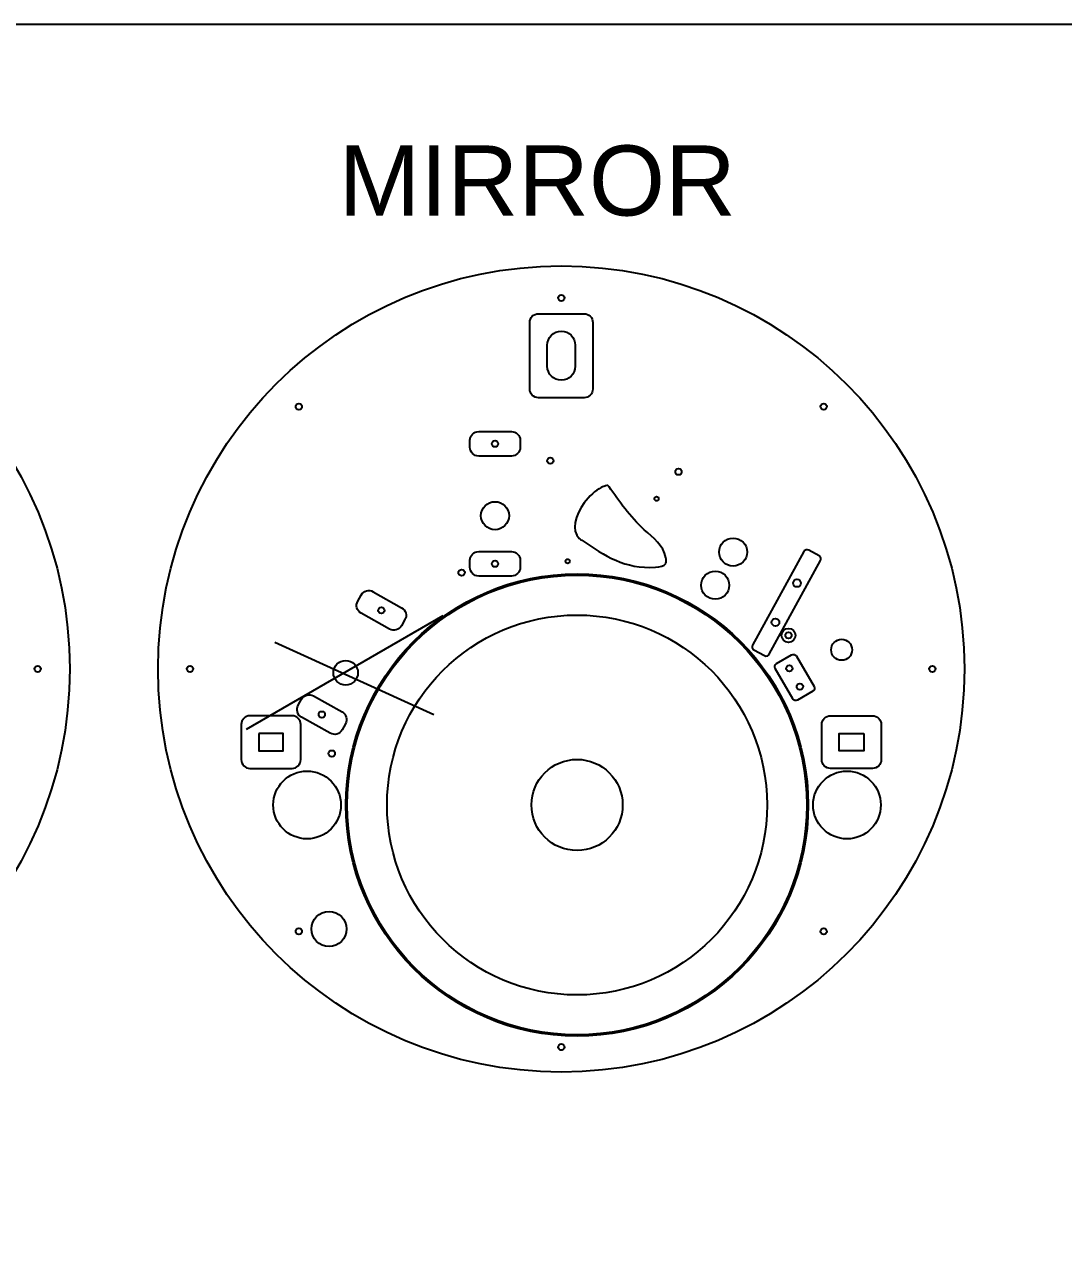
# Model space of a CAD drawing. Header units: inches. Extents: x 17704.8 to 17804.7, y 16344.8 to 16384.9.
# Drawn here: x 17755.71 to 17770.53, y 16362.13 to 16379.47 of the extents above; entities that cross this region are included whole.
import ezdxf

# ---------------------------------------------------------------- set-up
doc = ezdxf.new("R2010")
doc.units = ezdxf.units.IN
doc.header["$MEASUREMENT"] = 0
doc.layers.add('DEFAULT_LAYER', color=1, linetype='Continuous')
doc.styles.get("Standard").update_dxf_attribs({"font": 'arial.ttf'})

msp = doc.modelspace()

# ---------------------------------------------------------------- linework, layer by layer
at = {"color": 4, "linetype": 'ByBlock'}
for p, q in [((17761.678, 16371.034), (17758.873, 16369.412)), ((17759.281, 16370.66), (17761.55, 16369.624))]:
    msp.add_line(p, q, dxfattribs=at)
at = {"color": 3}
msp.add_lwpolyline([(17704.845, 16379.472), (17804.708, 16379.472), (17804.708, 16344.795), (17704.845, 16344.795)], close=True, dxfattribs=at)
at = {"color": 3, "linetype": 'ByBlock'}
for points in [[(17763.043, 16375.344), (17763.693, 16375.344, -0.414214), (17763.818, 16375.219), (17763.818, 16374.27, -0.414214), (17763.693, 16374.145), (17763.043, 16374.145, -0.414214), (17762.918, 16374.27), (17762.918, 16375.219, -0.414214)], [(17766.116, 16370.547), (17766.265, 16370.466, 0.414214), (17766.333, 16370.485), (17767.066, 16371.822, 0.414214), (17767.046, 16371.889), (17766.897, 16371.971, 0.414214), (17766.829, 16371.951), (17766.096, 16370.615, 0.414214)], [(17766.438, 16370.352), (17766.654, 16370.477, -0.414214), (17766.723, 16370.458), (17766.973, 16370.025, -0.414214), (17766.954, 16369.957), (17766.738, 16369.832, -0.414214), (17766.669, 16369.85), (17766.419, 16370.283, -0.414214)], [(17759.528, 16369.607), (17758.928, 16369.607, 0.414214), (17758.803, 16369.482), (17758.803, 16368.982, 0.414214), (17758.928, 16368.857), (17759.528, 16368.857, 0.414214), (17759.653, 16368.982), (17759.653, 16369.482, 0.414214)], [(17767.208, 16369.607), (17767.808, 16369.607, -0.414214), (17767.933, 16369.482), (17767.933, 16368.982, -0.414214), (17767.808, 16368.857), (17767.208, 16368.857, -0.414214), (17767.083, 16368.982), (17767.083, 16369.482, -0.414214)]]:
    msp.add_lwpolyline(points, format="xyb", close=True, dxfattribs=at)
at = {"color": 3}
msp.add_lwpolyline([(17763.168, 16374.595), (17763.168, 16374.894, -1), (17763.568, 16374.894), (17763.568, 16374.595, -1)], format="xyb", close=True, dxfattribs=at)
at = {"color": 3, "linetype": 'ByBlock'}
for points in [[(17762.19, 16373.313, -0.414214), (17762.065, 16373.438), (17762.065, 16373.538, -0.414214), (17762.19, 16373.663), (17762.657, 16373.663, -0.414214), (17762.782, 16373.538), (17762.782, 16373.438, -0.414214), (17762.657, 16373.313), (17762.19, 16373.313)], [(17762.19, 16371.601, -0.414214), (17762.065, 16371.726), (17762.065, 16371.826, -0.414214), (17762.19, 16371.951), (17762.657, 16371.951, -0.414214), (17762.782, 16371.826), (17762.782, 16371.726, -0.414214), (17762.657, 16371.601), (17762.19, 16371.601)], [(17760.512, 16371.073, -0.414214), (17760.465, 16371.243), (17760.514, 16371.33, -0.414214), (17760.684, 16371.378), (17761.091, 16371.149, -0.414214), (17761.139, 16370.979), (17761.09, 16370.892, -0.414214), (17760.92, 16370.844), (17760.512, 16371.073)], [(17759.663, 16369.586, -0.414214), (17759.616, 16369.757), (17759.665, 16369.844, -0.414214), (17759.835, 16369.892), (17760.242, 16369.663, -0.414214), (17760.29, 16369.493), (17760.241, 16369.406, -0.414214), (17760.071, 16369.358), (17759.663, 16369.586)]]:
    msp.add_lwpolyline(points, format="xyb", dxfattribs=at)
for points in [[(17759.053, 16369.357), (17759.053, 16369.107), (17759.403, 16369.107), (17759.403, 16369.357)], [(17767.683, 16369.357), (17767.683, 16369.107), (17767.333, 16369.107), (17767.333, 16369.357)]]:
    msp.add_lwpolyline(points, close=True, dxfattribs=at)
at = {"color": 1, "linetype": 'ByBlock'}
for centre, radius in [((17750.607, 16370.275), 5.75), ((17763.368, 16370.275), 5.75), ((17763.368, 16375.568), 0.045), ((17759.625, 16374.018), 0.045), ((17767.111, 16374.018), 0.045), ((17763.211, 16373.247), 0.045), ((17765.04, 16373.088), 0.045), ((17762.423, 16372.462), 0.2), ((17764.727, 16372.704), 0.03), ((17765.819, 16371.943), 0.2), ((17763.46, 16371.812), 0.03), ((17763.593, 16368.335), 3.297), ((17763.593, 16368.335), 3.277), ((17761.946, 16371.65), 0.045), ((17765.564, 16371.47), 0.2), ((17766.609, 16370.755), 0.045), ((17767.367, 16370.549), 0.15), ((17755.9, 16370.275), 0.045), ((17758.074, 16370.275), 0.045), ((17760.293, 16370.221), 0.175), ((17768.661, 16370.275), 0.045), ((17760.095, 16369.069), 0.045), ((17760.056, 16366.566), 0.25), ((17759.625, 16366.532), 0.045), ((17767.111, 16366.532), 0.045), ((17763.368, 16364.881), 0.045)]:
    msp.add_circle(centre, radius, dxfattribs=at)
at = {"color": 3, "linetype": 'ByBlock'}
for centre, radius in [((17762.423, 16373.488), 0.045), ((17762.423, 16371.776), 0.045), ((17766.73, 16371.5), 0.055), ((17760.802, 16371.111), 0.045), ((17763.593, 16368.335), 2.71), ((17766.423, 16370.942), 0.055), ((17766.609, 16370.755), 0.1), ((17766.621, 16370.284), 0.045), ((17766.771, 16370.024), 0.045), ((17759.953, 16369.625), 0.045), ((17763.593, 16368.335), 0.65), ((17759.743, 16368.335), 0.483), ((17767.443, 16368.335), 0.483)]:
    msp.add_circle(centre, radius, dxfattribs=at)
at = {"color": 1, "linetype": 'ByBlock'}
msp.add_open_spline([(17764.86, 16371.781), (17764.84, 16371.741), (17764.311, 16371.668), (17763.971, 16371.906), (17763.494, 16372.222), (17763.569, 16372.47), (17763.696, 16372.645), (17763.766, 16372.74), (17763.88, 16372.846), (17763.991, 16372.885), (17763.998, 16372.888), (17764.01, 16372.892), (17764.031, 16372.899), (17764.044, 16372.882), (17764.049, 16372.876), (17764.194, 16372.669), (17764.445, 16372.311), (17764.846, 16372.024), (17764.87, 16371.804), (17764.86, 16371.782), (17764.86, 16371.781)], degree=3, knots=[0, 0, 0, 0, 0.112749, 0.923357, 0.967586, 1.344971, 1.344971, 1.344971, 1.549892, 1.612882, 1.612882, 1.612882, 1.64011, 1.659279, 1.659279, 1.659279, 2.255661, 2.624601, 2.681737, 2.684572, 2.684572, 2.684572, 2.684572], dxfattribs=at)

# ---------------------------------------------------------------- texts
at = {"layer": 'DEFAULT_LAYER', "color": 3, "linetype": 'Continuous', "insert": (17760.193, 16377.744), "char_height": 1, "attachment_point": 1}
msp.add_mtext_dynamic_manual_height_columns('{\\fArial|b0|i0|c0|p34;MIRROR}', width=251.62939, gutter_width=1, heights=[21.975], dxfattribs=at)

doc.saveas('drawing.dxf')
